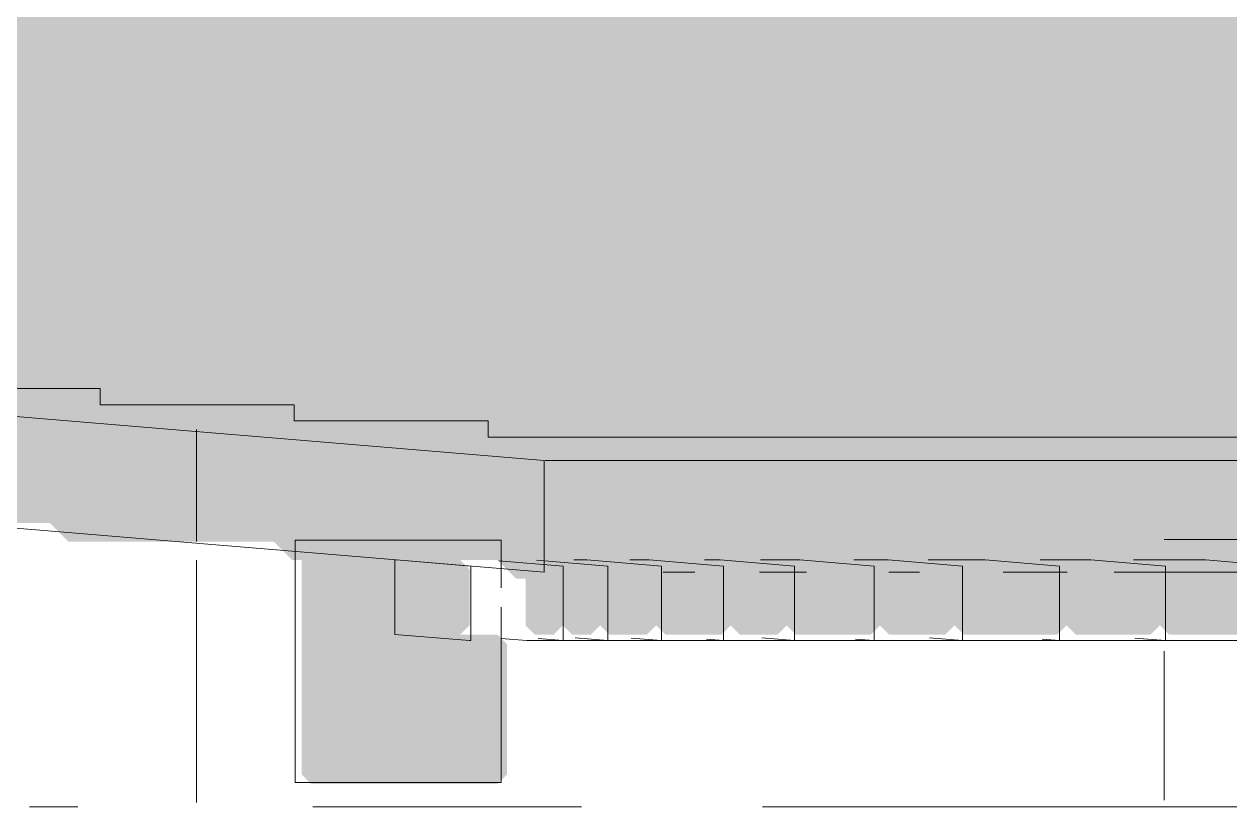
# Model space of a CAD drawing. Header units: millimetres. Extents: x 0 to 84100, y 0 to 59400.
# Drawn here: x 36615 to 37262, y 18577 to 18997 of the extents above; entities that cross this region are included whole.
import ezdxf

# ---------------------------------------------------------------- set-up
doc = ezdxf.new("R2010")
doc.units = ezdxf.units.MM
doc.layers.add('10_見えがかり', color=7, linetype='Continuous', lineweight=13)
doc.layers.add('12_見えがかり（ガラス）', color=5, linetype='Continuous', lineweight=9)

msp = doc.modelspace()

# ---------------------------------------------------------------- hatches: boundary and pattern name
at = {"layer": '10_見えがかり', "true_color": 0xe9dcc4}
for points in [[(42439.04, 19049.71), (42529.04, 19049.71), (42539.04, 19039.71), (42729.04, 19039.71), (42739.04, 19029.71), (42829.04, 19029.71), (42839.04, 19019.71), (42929.04, 19019.71), (42939.04, 19009.71), (43029.04, 19009.71), (43039.04, 18999.71), (43129.04, 18999.71), (43139.04, 18989.71), (43229.04, 18989.71), (43239.04, 18979.71), (43429.04, 18979.71), (43439.04, 18969.71), (43529.04, 18969.71), (43539.04, 18959.71), (43629.04, 18959.71), (43639.04, 18949.71), (43729.04, 18949.71), (43739.04, 18939.71), (43829.04, 18939.71), (43839.04, 18929.71), (43929.04, 18929.71), (43939.04, 18919.71), (44029.04, 18919.71), (44039.04, 18909.71), (44229.04, 18909.71), (44239.04, 18899.71), (44329.04, 18899.71), (44339.04, 18889.71), (44429.04, 18889.71), (44439.04, 18879.71), (44529.04, 18879.71), (44539.04, 18869.71), (44629.04, 18869.71), (44639.04, 18859.71), (44729.04, 18859.71), (44739.04, 18849.71), (44829.04, 18849.71), (44834.04, 18844.71), (44834.04, 18834.71), (44829.04, 18829.71), (44819.04, 18829.71), (44809.04, 18819.71), (44799.04, 18819.71), (44789.04, 18809.71), (44779.04, 18809.71), (44774.04, 18804.71), (44779.04, 18799.71), (44839.04, 18799.71), (44844.04, 18794.71), (44844.04, 18784.71), (44839.04, 18779.71), (44729.04, 18779.71), (36769.04, 18779.71), (36759.04, 18789.71), (36659.04, 18789.71), (36649.04, 18799.71), (36559.04, 18799.71), (36549.04, 18809.71), (36449.04, 18809.71), (36439.04, 18819.71), (36349.04, 18819.71), (36339.04, 18829.71), (36249.04, 18829.71), (36239.04, 18839.71), (36139.04, 18839.71), (36129.04, 18849.71), (35929.04, 18849.71), (35919.04, 18859.71), (35829.04, 18859.71), (35819.04, 18869.71), (35729.04, 18869.71), (35719.04, 18879.71), (35619.04, 18879.71), (35609.04, 18889.71), (35519.04, 18889.71), (35509.04, 18899.71), (35409.04, 18899.71), (35399.04, 18909.71), (35209.04, 18909.71), (35199.04, 18919.71), (35099.04, 18919.71), (35089.04, 18929.71), (34999.04, 18929.71), (34989.04, 18939.71), (34989.04, 18939.71), (34889.04, 18939.71), (34879.04, 18949.71), (34879.04, 18949.71), (34789.04, 18949.71), (34779.04, 18959.71), (34779.04, 18959.71), (34689.04, 18959.71), (34679.04, 18969.71), (34679.04, 18969.71), (34579.04, 18969.71), (34569.04, 18979.71), (34569.04, 18979.71), (34369.04, 18979.71), (34359.04, 18989.71), (34269.04, 18989.71), (34264.04, 18994.71), (34264.04, 19004.71), (34279.04, 19019.71), (34289.04, 19019.71), (34299.04, 19029.71), (34309.04, 19029.71), (34319.04, 19039.71), (34329.04, 19039.71), (34339.04, 19049.71), (34349.04, 19049.71), (34359.04, 19059.71), (35439.04, 19059.71), (35449.04, 19049.71), (35539.04, 19049.71), (35549.04, 19039.71), (40889.04, 19039.71), (40899.04, 19049.71), (40909.04, 19049.71), (40919.04, 19059.71), (42429.04, 19059.71)], [(36814.04, 18704.71), (36814.04, 18674.71), (36819.04, 18669.71), (36869.04, 18669.71), (36874.04, 18664.71), (36874.04, 18594.71), (36869.04, 18589.71), (36769.04, 18589.71), (36764.04, 18594.71), (36764.04, 18709.71), (36819.04, 18709.71)], [(36854.04, 18704.71), (36854.04, 18674.71), (36849.04, 18669.71), (36819.04, 18669.71), (36814.04, 18674.71), (36814.04, 18704.71), (36819.04, 18709.71), (36849.04, 18709.71)], [(36904.04, 18674.71), (36899.04, 18669.71), (36889.04, 18669.71), (36884.04, 18674.71), (36884.04, 18699.71), (36904.04, 18699.71)], [(36924.04, 18674.71), (36919.04, 18669.71), (36909.04, 18669.71), (36904.04, 18674.71), (36904.04, 18699.71), (36924.04, 18699.71)], [(36954.04, 18674.71), (36949.04, 18669.71), (36929.04, 18669.71), (36924.04, 18674.71), (36924.04, 18699.71), (36954.04, 18699.71)], [(36994.04, 18674.71), (36989.04, 18669.71), (36959.04, 18669.71), (36954.04, 18674.71), (36954.04, 18699.71), (36994.04, 18699.71)], [(37024.04, 18674.71), (37019.04, 18669.71), (36999.04, 18669.71), (36994.04, 18674.71), (36994.04, 18699.71), (37024.04, 18699.71)], [(37074.04, 18674.71), (37069.04, 18669.71), (37029.04, 18669.71), (37024.04, 18674.71), (37024.04, 18699.71), (37074.04, 18699.71)], [(37114.04, 18674.71), (37109.04, 18669.71), (37079.04, 18669.71), (37074.04, 18674.71), (37074.04, 18699.71), (37114.04, 18699.71)], [(37174.04, 18674.71), (37169.04, 18669.71), (37119.04, 18669.71), (37114.04, 18674.71), (37114.04, 18699.71), (37174.04, 18699.71)], [(37224.04, 18674.71), (37219.04, 18669.71), (37179.04, 18669.71), (37174.04, 18674.71), (37174.04, 18699.71), (37224.04, 18699.71)], [(37284.04, 18674.71), (37279.04, 18669.71), (37229.04, 18669.71), (37224.04, 18674.71), (37224.04, 18699.71), (37284.04, 18699.71)]]:
    msp.add_hatch(color=8, dxfattribs=at).paths.add_polyline_path(points)
at = {"layer": '12_見えがかり（ガラス）', "true_color": 0xdce9f2}
msp.add_hatch(color=8, dxfattribs=at).paths.add_polyline_path([(34569.04, 18979.71), (34579.04, 18969.71), (34679.04, 18969.71), (34689.04, 18959.71), (34779.04, 18959.71), (34789.04, 18949.71), (34879.04, 18949.71), (34889.04, 18939.71), (34989.04, 18939.71), (34999.04, 18929.71), (35089.04, 18929.71), (35099.04, 18919.71), (35199.04, 18919.71), (35209.04, 18909.71), (35399.04, 18909.71), (35409.04, 18899.71), (35509.04, 18899.71), (35519.04, 18889.71), (35609.04, 18889.71), (35619.04, 18879.71), (35719.04, 18879.71), (35729.04, 18869.71), (35819.04, 18869.71), (35829.04, 18859.71), (35919.04, 18859.71), (35929.04, 18849.71), (36129.04, 18849.71), (36139.04, 18839.71), (36239.04, 18839.71), (36249.04, 18829.71), (36339.04, 18829.71), (36349.04, 18819.71), (36439.04, 18819.71), (36449.04, 18809.71), (36549.04, 18809.71), (36559.04, 18799.71), (36649.04, 18799.71), (36659.04, 18789.71), (36759.04, 18789.71), (36769.04, 18779.71), (44729.04, 18779.71), (44739.04, 18769.71), (44849.04, 18769.71), (44864.04, 18754.71), (44864.04, 18704.71), (44859.04, 18699.71), (36879.04, 18699.71), (36869.04, 18709.71), (36759.04, 18709.71), (36749.04, 18719.71), (36639.04, 18719.71), (36629.04, 18729.71), (36519.04, 18729.71), (36509.04, 18739.71), (36399.04, 18739.71), (36389.04, 18749.71), (36279.04, 18749.71), (36269.04, 18759.71), (36159.04, 18759.71), (36149.04, 18769.71), (36039.04, 18769.71), (36029.04, 18779.71), (35919.04, 18779.71), (35909.04, 18789.71), (35799.04, 18789.71), (35789.04, 18799.71), (35679.04, 18799.71), (35669.04, 18809.71), (35559.04, 18809.71), (35549.04, 18819.71), (35439.04, 18819.71), (35429.04, 18829.71), (35319.04, 18829.71), (35309.04, 18839.71), (35199.04, 18839.71), (35189.04, 18849.71), (35079.04, 18849.71), (35069.04, 18859.71), (34959.04, 18859.71), (34949.04, 18869.71), (34839.04, 18869.71), (34829.04, 18879.71), (34719.04, 18879.71), (34709.04, 18889.71), (34599.04, 18889.71), (34589.04, 18899.71), (34479.04, 18899.71), (34469.04, 18909.71), (34359.04, 18909.71), (34349.04, 18919.71), (34249.04, 18919.71), (34244.04, 18924.71), (34244.04, 18974.71), (34249.04, 18979.71)])

# ---------------------------------------------------------------- linework, layer by layer
at = {"layer": '10_見えがかり'}
for points in [[(41346.87, 18775.71), (37346.87, 18775.71), (36978.82, 18775.71), (36863.97, 18775.71), (36863.97, 18784.37), (36759.97, 18784.37), (36759.97, 18793.04), (36655.97, 18793.04), (36655.97, 18801.71), (36551.97, 18801.71)], [(36707.7, 18719.71), (36707.7, 18779.71)], [(36870.97, 18684.57), (36870.97, 18590.38), (36760.58, 18590.38), (36760.58, 18720.38), (36870.97, 18720.38)], [(36870.97, 18720.38), (36870.97, 18694.85)], [(37226.34, 18720.71), (37374.58, 18720.71)], [(36707.7, 18579.71), (36707.7, 18709.71)], [(36814.7, 18709.87), (36854.7, 18706.54), (36854.7, 18666.54), (36854.01, 18666.54), (36814.01, 18669.87), (36814.01, 18709.87), (36814.7, 18709.87)], [(36869.8, 18709.4), (36904.15, 18706.54), (36904.15, 18666.54), (36884.78, 18666.54), (36870.77, 18667.71)], [(36889.92, 18709.73), (36928.18, 18706.54), (36928.18, 18666.54), (36904.15, 18666.54), (36890.8, 18667.65)], [(36909.97, 18709.87), (36916.9, 18709.87)], [(36916.9, 18709.87), (36956.88, 18706.54), (36956.88, 18666.54), (36928.18, 18666.54), (36910.63, 18668)], [(36939.97, 18709.87), (36950.27, 18709.87)], [(36950.27, 18709.87), (36990.25, 18706.54), (36990.25, 18666.54), (36956.88, 18666.54), (36940.69, 18667.89)], [(36979.97, 18709.87), (36988.31, 18709.87)], [(36988.31, 18709.87), (37028.28, 18706.54), (37028.28, 18666.54), (36990.24, 18666.54), (36981, 18667.31)], [(37009.97, 18709.87), (37031.01, 18709.87)], [(37031.01, 18709.87), (37070.97, 18706.54), (37070.97, 18666.54), (37028.27, 18666.54), (37010.63, 18668.01)], [(37059.97, 18709.87), (37078.38, 18709.87)], [(37078.38, 18709.87), (37118.33, 18706.54), (37118.33, 18666.54), (37070.97, 18666.54), (37060.96, 18667.38)], [(37099.97, 18709.87), (37130.41, 18709.87)], [(37130.41, 18709.87), (37170.35, 18706.54), (37170.35, 18666.54), (37118.33, 18666.54), (37100.63, 18668.02)], [(37159.97, 18709.87), (37187.11, 18709.87)], [(37187.11, 18709.87), (37227.04, 18706.54), (37227.04, 18666.54), (37170.35, 18666.54), (37161, 18667.32)], [(37209.97, 18709.87), (37248.46, 18709.87)], [(37248.46, 18709.87), (37288.38, 18706.54), (37288.38, 18666.54), (37227.03, 18666.54), (37210.68, 18667.91)], [(37226.34, 18581), (37226.34, 18660.83)], [(36625.45, 18577.37), (36618.2, 18577.37)], [(36625.45, 18577.37), (36644.14, 18577.37)], [(36770.08, 18577.37), (36799.79, 18577.37)], [(36799.79, 18577.37), (36914.12, 18577.37)], [(37011, 18577.37), (37148.13, 18577.37)], [(37148.13, 18577.37), (37387.45, 18577.37)]]:
    msp.add_lwpolyline(points, dxfattribs=at)
at = {"layer": '12_見えがかり（ガラス）'}
for points in [[(34594.01, 18954.87), (36894, 18763.21)], [(34594.01, 18894.87), (36894, 18703.21)], [(36894, 18703.21), (36894, 18763.21)], [(36899.8, 18763.21), (36894.65, 18763.21)], [(36899.8, 18763.21), (36909.47, 18763.21)], [(36909.47, 18763.21), (36923.65, 18763.21)], [(36942.35, 18763.21), (36923.65, 18763.21)], [(36965.55, 18763.21), (36942.35, 18763.21)], [(36993.27, 18763.21), (36965.55, 18763.21)], [(37025.5, 18763.21), (36993.27, 18763.21)], [(37025.5, 18763.21), (37062.24, 18763.21)], [(37062.24, 18763.21), (37103.49, 18763.21)], [(37149.25, 18763.21), (37103.49, 18763.21)], [(37199.51, 18763.21), (37149.25, 18763.21)], [(37254.29, 18763.21), (37199.51, 18763.21)], [(37313.56, 18763.21), (37254.29, 18763.21)], [(36965.55, 18703.21), (36957.82, 18703.21)], [(36974.79, 18703.21), (36965.55, 18703.21)], [(37025.5, 18703.21), (37009.39, 18703.21)], [(37025.5, 18703.21), (37034.69, 18703.21)], [(37078.74, 18703.21), (37095.24, 18703.21)], [(37149.25, 18703.21), (37140.1, 18703.21)], [(37174.38, 18703.21), (37149.25, 18703.21)], [(37254.29, 18703.21), (37199.51, 18703.21)], [(37274.05, 18703.21), (37254.29, 18703.21)]]:
    msp.add_lwpolyline(points, dxfattribs=at)

doc.saveas('drawing.dxf')
